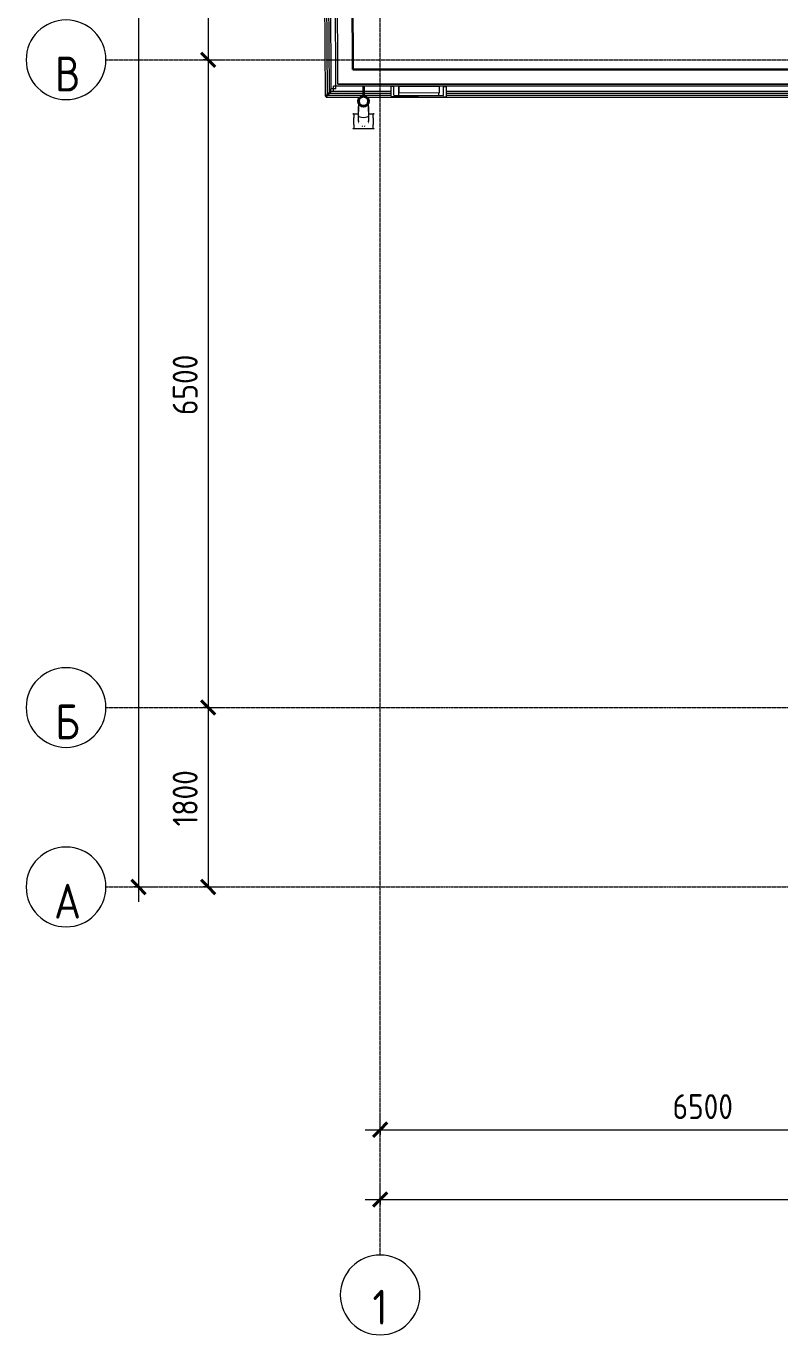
# Model space of a CAD drawing. Header units: millimetres. Extents: x -10051 to 73829, y -4843 to 44223.
# Drawn here: x -10051 to -2490, y -4499 to 8632 of the extents above; entities that cross this region are included whole.
import ezdxf

# ---------------------------------------------------------------- set-up
doc = ezdxf.new("R2010")
doc.units = ezdxf.units.MM
doc.linetypes.add('ADSK_Линия сетки', pattern=[25, 20, -2.5, 0, -2.5])
for name, color, linetype, lineweight in [('Обобщенные модели', 7, 'Continuous', 18), ('Оси', 7, 'Continuous', 9), ('Размеры', 7, 'Continuous', 9), ('Размеры-100', 7, 'Continuous', 9), ('Стены наружные', 7, 'Continuous', 18), ('Стены несущие', 7, 'Continuous', 30), ('Стены отделка', 7, 'Continuous', 30), ('Стены штриховка', 7, 'Continuous', 9)]:
    doc.layers.add(name, color=color, linetype=linetype, lineweight=lineweight)
doc.styles.add('GOST Common', font='GOST_Common.ttf', dxfattribs={"width": 0.9, "height": 350})
doc.styles.add('GOST Common_2', font='GOST_Common.ttf', dxfattribs={"width": 0.9, "height": 250})
doc.dimstyles.new('ADSK_Основной_2_5_мм_Оси', dxfattribs={"dimscale": 304.8, "dimtxt": 251.428749, "dimasz": 0.463911, "dimexe": 0.492126, "dimexo": 0.492126, "dimgap": 0.098425, "dimtad": 1, "dimrnd": 0.01, "dimdsep": 46, "dimtxsty": 'GOST Common_2', "dimblk1": 'OBLIQUE', "dimblk2": 'OBLIQUE', "dimsah": 1, "dimcen": 0.09, "dimdle": 0.492126, "dimazin": 2, "dimtfac": 1, "dimtdec": 4, "dimtix": 1, "dimtmove": 0, "dimatfit": 3, "dimfxl": 1, "dimtvp": 1, "dimtolj": 1, "dimtzin": 0, "dimlwd": 20, "dimlwe": 20, "dimarcsym": 2})

# ---------------------------------------------------------------- blocks, each defined once
blk = doc.blocks.new('Водосток - Тип 1 _карниз больше 490мм_-5153572-План потолков 4-го этажа')
at = {"layer": 'Обобщенные модели'}
for p, q in [((19, 435), (25, 435)), ((225, 435), (231, 435)), ((25, 285), (19, 285)), ((75, 214), (75, 306)), ((75, 264), (75, 306)), ((175, 306), (175, 214)), ((175, 306), (175, 264)), ((231, 285), (225, 285)), ((75, 214), (75, 256)), ((175, 256), (175, 214)), ((120, 10), (120, 109)), ((130, 109), (130, 10))]:
    blk.add_line(p, q, dxfattribs=at)
at = {"layer": 'Обобщенные модели', "flags": 128}
for points in [[(75, 256), (75, 262), (75, 268), (75, 273), (75, 278), (75, 284), (75, 289), (75, 294), (75, 299), (75, 304), (75, 308), (75, 313), (75, 317), (75, 321), (75, 325), (75, 329), (75, 332), (75, 336), (75, 339), (75, 342), (75, 345), (75, 347), (75, 349), (75, 352), (75, 353), (75, 355), (75, 356), (75, 358), (75, 359), (75, 359), (75, 360), (75, 360), (75, 360)], [(75, 264), (75, 258), (75, 252), (75, 247), (75, 242), (75, 236), (75, 231), (75, 226), (75, 221), (75, 216), (75, 212), (75, 207), (75, 203), (75, 199), (75, 195), (75, 191), (75, 188), (75, 184), (75, 181), (75, 178), (75, 175), (75, 173)], [(175, 360), (175, 360), (175, 360), (175, 359), (175, 358), (175, 357), (175, 356), (175, 354), (175, 352), (175, 350), (175, 348), (175, 346), (175, 343), (175, 340), (175, 337), (175, 334), (175, 330), (175, 327), (175, 323), (175, 319), (175, 315), (175, 310), (175, 306), (175, 301), (175, 296), (175, 291), (175, 286), (175, 281), (175, 275), (175, 270), (175, 264), (175, 259), (175, 256)], [(175, 173), (175, 174), (175, 177), (175, 180), (175, 183), (175, 186), (175, 190), (175, 193), (175, 197), (175, 201), (175, 205), (175, 210), (175, 214), (175, 219), (175, 224), (175, 229), (175, 234), (175, 239), (175, 245), (175, 250), (175, 256), (175, 261), (175, 264)]]:
    blk.add_lwpolyline(points, dxfattribs=at)
at = {"layer": 'Обобщенные модели'}
for centre, radius, start, end in [((125, 360), 50, 103.3248, 106.6752), ((125, 360), 50, 73.3248, 76.6752), ((125, 360), 50, 174.5444, 183.3856), ((125, 360), 50, 163.3249, 166.6752), ((125, 360), 50, 13.3248, 16.6751), ((125, 360), 50, 356.7269, 5.4556), ((125, 160), 52, 90, 270), ((125, 160), 52, 270, 90)]:
    blk.add_arc(centre, radius, start, end, dxfattribs=at)
at = {"layer": 'Обобщенные модели', "lineweight": 40}
for start, end in [(90, 270), (270, 90)]:
    blk.add_arc((125, 160), 50, start, end, dxfattribs=at)
at = {"layer": 'Обобщенные модели'}
for start_param, end_param in [(4.712389, 6.283185), (4.712389, 6.283185), (3.141593, 4.712389), (3.141593, 4.712389)]:
    blk.add_ellipse((125, 306), major_axis=(-50, 0), ratio=0.309017, start_param=start_param, end_param=end_param, dxfattribs=at)
for points, knots in [([(19, 285), (21, 285), (25, 286), (29, 289), (31, 292), (32, 295), (32, 297), (32, 299), (32, 302), (32, 304), (32, 306), (32, 309), (32, 311), (31, 314), (31, 317), (31, 320), (30, 323), (30, 326), (29, 329), (29, 332), (29, 336), (28, 340), (28, 346), (27, 355), (27, 365), (28, 374), (28, 380), (29, 384), (29, 388), (29, 391), (30, 394), (30, 397), (31, 400), (31, 403), (31, 406), (32, 409), (32, 411), (32, 414), (32, 416), (32, 418), (32, 421), (32, 423), (32, 425), (31, 428), (29, 431), (25, 434), (21, 435), (19, 435)], [-1, -1, -1, -1, -0.941176, -0.882353, -0.852941, -0.823529, -0.808824, -0.794118, -0.779412, -0.764706, -0.75, -0.735294, -0.720588, -0.705882, -0.691176, -0.676471, -0.661765, -0.647059, -0.632353, -0.617647, -0.602941, -0.588235, -0.558824, -0.529412, -0.470588, -0.441176, -0.411765, -0.397059, -0.382353, -0.367647, -0.352941, -0.338235, -0.323529, -0.308824, -0.294118, -0.279412, -0.264706, -0.25, -0.235294, -0.220588, -0.205882, -0.191176, -0.176471, -0.147059, -0.117647, -0.058824, 0, 0, 0, 0]), ([(19, 435), (22, 435), (29, 435), (39, 435), (48, 435), (56, 435), (61, 435), (65, 435), (68, 435), (71, 435), (74, 435), (78, 435), (81, 435), (84, 435), (86, 435), (88, 435), (90, 435), (93, 435), (96, 435), (100, 435), (102, 435), (105, 435), (107, 435), (110, 435), (116, 435), (121, 435), (125, 435)], [-1, -1, -1, -1, -0.875, -0.75, -0.625, -0.5625, -0.5, -0.46875, -0.4375, -0.40625, -0.375, -0.34375, -0.3125, -0.28125, -0.265625, -0.25, -0.234375, -0.21875, -0.1875, -0.15625, -0.140625, -0.125, -0.109375, -0.09375, -0.0625, 0, 0, 0, 0]), ([(125, 435), (129, 435), (134, 435), (140, 435), (143, 435), (145, 435), (148, 435), (150, 435), (154, 435), (157, 435), (160, 435), (162, 435), (164, 435), (166, 435), (169, 435), (172, 435), (176, 435), (179, 435), (182, 435), (185, 435), (189, 435), (194, 435), (202, 435), (211, 435), (221, 435), (228, 435), (231, 435)], [-1, -1, -1, -1, -0.9375, -0.90625, -0.890625, -0.875, -0.859375, -0.84375, -0.8125, -0.78125, -0.765625, -0.75, -0.734375, -0.71875, -0.6875, -0.65625, -0.625, -0.59375, -0.5625, -0.53125, -0.5, -0.4375, -0.375, -0.25, -0.125, 0, 0, 0, 0]), ([(231, 435), (229, 435), (225, 434), (221, 431), (219, 428), (218, 425), (218, 423), (218, 421), (218, 418), (218, 416), (218, 414), (218, 411), (218, 409), (219, 406), (219, 403), (219, 400), (220, 397), (220, 394), (221, 391), (221, 388), (221, 384), (222, 380), (222, 374), (223, 365), (223, 355), (222, 346), (222, 340), (221, 336), (221, 332), (221, 329), (220, 326), (220, 323), (219, 320), (219, 317), (219, 314), (218, 311), (218, 309), (218, 306), (218, 304), (218, 302), (218, 299), (218, 297), (218, 295), (219, 292), (221, 289), (225, 286), (229, 285), (231, 285)], [-1, -1, -1, -1, -0.941176, -0.882353, -0.852941, -0.823529, -0.808824, -0.794118, -0.779412, -0.764706, -0.75, -0.735294, -0.720588, -0.705882, -0.691176, -0.676471, -0.661765, -0.647059, -0.632353, -0.617647, -0.602941, -0.588235, -0.558824, -0.529412, -0.470588, -0.441176, -0.411765, -0.397059, -0.382353, -0.367647, -0.352941, -0.338235, -0.323529, -0.308824, -0.294118, -0.279412, -0.264706, -0.25, -0.235294, -0.220588, -0.205882, -0.191176, -0.176471, -0.147059, -0.117647, -0.058824, 0, 0, 0, 0]), ([(74, 285), (73, 285), (71, 285), (68, 285), (65, 285), (61, 285), (56, 285), (48, 285), (39, 285), (29, 285), (22, 285), (19, 285)], [-0.625, -0.625, -0.625, -0.625, -0.59375, -0.5625, -0.53125, -0.5, -0.4375, -0.375, -0.25, -0.125, 0, 0, 0, 0]), ([(231, 285), (228, 285), (221, 285), (211, 285), (202, 285), (194, 285), (189, 285), (185, 285), (182, 285), (179, 285), (177, 285), (176, 285)], [-1, -1, -1, -1, -0.875, -0.75, -0.625, -0.5625, -0.5, -0.46875, -0.4375, -0.40625, -0.375, -0.375, -0.375, -0.375])]:
    blk.add_open_spline(points, degree=3, knots=knots, dxfattribs=at)
blk = doc.blocks.new('Ось сетки - Круг_Ø8 мм-8258-План потолков 4-го этажа')
at = {"layer": 'Оси', "lineweight": 20}
for start, end in [(360, 180), (180, 360)]:
    blk.add_arc((0, 0), 4, start, end, dxfattribs=at)
blk = doc.blocks.new('DIMBLOCK3-План потолков 4-го этажа')
at = {"layer": 'Размеры-100', "lineweight": 40, "transparency": 16777216}
for p, q in [((-8225, 12945), (-8295, 13016)), ((-8225, 12945), (-8154, 12874)), ((-8225, 8295), (-8295, 8366)), ((-8225, 8295), (-8154, 8224))]:
    blk.add_line(p, q, dxfattribs=at)
at = {"layer": 'Размеры-100', "lineweight": 20, "transparency": 16777216}
for p, q in [((-8225, 12945), (-8275, 12945)), ((-8225, 12945), (-8225, 8295)), ((-8225, 12945), (-8075, 12945)), ((-8225, 8295), (-8275, 8295)), ((-8225, 8295), (-8075, 8295))]:
    blk.add_line(p, q, dxfattribs=at)
at = {"layer": 'Размеры-100', "color": 0, "lineweight": 20, "transparency": 16777216, "insert": (-8581, 10294), "char_height": 250, "width": 782.41, "attachment_point": 1, "rotation": 90, "line_spacing_factor": 1.022761, "style": 'GOST Common_2'}
blk.add_mtext('4650', dxfattribs=at)
blk = doc.blocks.new('_Oblique')
at = {"color": 0, "linetype": 'ByBlock', "lineweight": -2}
blk.add_line((-0.5, -0.5), (0.5, 0.5), dxfattribs=at)
blk = doc.blocks.new('DIMBLOCK4-План потолков 4-го этажа')
at = {"layer": 'Размеры-100', "lineweight": 40, "transparency": 16777216}
for p, q in [((-8225, 8295), (-8295, 8366)), ((-8225, 8295), (-8154, 8224)), ((-8225, 1795), (-8295, 1866)), ((-8225, 1795), (-8154, 1724))]:
    blk.add_line(p, q, dxfattribs=at)
at = {"layer": 'Размеры-100', "lineweight": 20, "transparency": 16777216}
for p, q in [((-8225, 8295), (-8275, 8295)), ((-8225, 8295), (-8225, 1795)), ((-8225, 8295), (-8075, 8295)), ((-8225, 1795), (-8275, 1795)), ((-8225, 1795), (-8075, 1795))]:
    blk.add_line(p, q, dxfattribs=at)
at = {"layer": 'Размеры-100', "color": 0, "lineweight": 20, "transparency": 16777216, "insert": (-8581, 4730), "char_height": 250, "width": 756.84, "attachment_point": 1, "rotation": 90, "line_spacing_factor": 1.022761, "style": 'GOST Common_2'}
blk.add_mtext('6500', dxfattribs=at)
blk = doc.blocks.new('DIMBLOCK5-План потолков 4-го этажа')
at = {"layer": 'Размеры-100', "lineweight": 40, "transparency": 16777216}
for p, q in [((-8225, 1795), (-8295, 1866)), ((-8225, 1795), (-8154, 1724)), ((-8225, -5), (-8295, 66)), ((-8225, -5), (-8154, -76))]:
    blk.add_line(p, q, dxfattribs=at)
at = {"layer": 'Размеры-100', "lineweight": 20, "transparency": 16777216}
for p, q in [((-8225, 1795), (-8275, 1795)), ((-8225, 1795), (-8225, -5)), ((-8225, 1795), (-8075, 1795)), ((-8225, -5), (-8275, -5)), ((-8225, -5), (-8075, -5))]:
    blk.add_line(p, q, dxfattribs=at)
at = {"layer": 'Размеры-100', "color": 0, "lineweight": 20, "transparency": 16777216, "insert": (-8581, 603), "char_height": 250, "width": 700.59, "attachment_point": 1, "rotation": 90, "line_spacing_factor": 1.022761, "style": 'GOST Common_2'}
blk.add_mtext('1800', dxfattribs=at)
blk = doc.blocks.new('DIMBLOCK6-План потолков 4-го этажа')
at = {"layer": 'Размеры-100', "lineweight": 40, "transparency": 16777216}
for p, q in [((-8925, 43045), (-8995, 43116)), ((-8925, 43045), (-8854, 42974)), ((-8925, -5), (-8995, 66)), ((-8925, -5), (-8854, -76))]:
    blk.add_line(p, q, dxfattribs=at)
at = {"layer": 'Размеры-100', "lineweight": 20, "transparency": 16777216}
for p, q in [((-8925, 43195), (-8925, -155)), ((-8925, 43045), (-8975, 43045)), ((-8925, 43045), (-8775, 43045)), ((-8925, -5), (-8975, -5)), ((-8925, -5), (-8775, -5))]:
    blk.add_line(p, q, dxfattribs=at)
at = {"layer": 'Размеры-100', "color": 0, "lineweight": 20, "transparency": 16777216, "insert": (-9281, 21115), "char_height": 250, "width": 971.62, "attachment_point": 1, "rotation": 90, "line_spacing_factor": 1.022761, "style": 'GOST Common_2'}
blk.add_mtext('43050', dxfattribs=at)
blk = doc.blocks.new('DIMBLOCK7-План потолков 4-го этажа')
at = {"layer": 'Размеры-100', "lineweight": 20, "transparency": 16777216}
for p, q in [((-6500, -2441), (-6500, -2291)), ((0, -2441), (0, -2291)), ((-6650, -2441), (0, -2441)), ((-6500, -2441), (-6500, -2491)), ((0, -2441), (0, -2491))]:
    blk.add_line(p, q, dxfattribs=at)
at = {"layer": 'Размеры-100', "lineweight": 40, "transparency": 16777216}
for p, q in [((-6500, -2441), (-6571, -2511)), ((-6500, -2441), (-6430, -2370)), ((0, -2441), (-71, -2511)), ((0, -2441), (70, -2370))]:
    blk.add_line(p, q, dxfattribs=at)
at = {"layer": 'Размеры-100', "color": 0, "lineweight": 20, "transparency": 16777216, "insert": (-3566, -2084), "char_height": 250, "width": 756.84, "attachment_point": 1, "line_spacing_factor": 1.022761, "style": 'GOST Common_2'}
blk.add_mtext('6500', dxfattribs=at)
blk = doc.blocks.new('DIMBLOCK18-План потолков 4-го этажа')
at = {"layer": 'Размеры-100', "lineweight": 20, "transparency": 16777216}
for p, q in [((-6500, -3141), (-6500, -2991)), ((55350, -3141), (55350, -2991)), ((-6650, -3141), (55500, -3141)), ((-6500, -3141), (-6500, -3191)), ((55350, -3141), (55350, -3191))]:
    blk.add_line(p, q, dxfattribs=at)
at = {"layer": 'Размеры-100', "lineweight": 40, "transparency": 16777216}
for p, q in [((-6500, -3141), (-6571, -3211)), ((-6500, -3141), (-6430, -3070)), ((55350, -3141), (55279, -3211)), ((55350, -3141), (55420, -3070))]:
    blk.add_line(p, q, dxfattribs=at)
at = {"layer": 'Размеры-100', "color": 0, "lineweight": 20, "transparency": 16777216, "insert": (24054, -2784), "char_height": 250, "width": 889.8, "attachment_point": 1, "line_spacing_factor": 1.022761, "style": 'GOST Common_2'}
blk.add_mtext('61850', dxfattribs=at)

msp = doc.modelspace()

# ---------------------------------------------------------------- linework, layer by layer
at = {"layer": 'Оси', "linetype": 'ADSK_Линия сетки'}
for p, q in [((-6500.435, -3698.875), (-6500.435, 44110.064)), ((-9251.096, 8295), (56004.853, 8295)), ((-9251.096, 1795), (42920.584, 1795)), ((-9251.096, -5), (50302.279, -5))]:
    msp.add_line(p, q, dxfattribs=at)
at = {"layer": 'Стены наружные'}
for p, q in [((-7056.879, 20414.03), (-6993.186, 8003.462)), ((-7116.44, 20328.592), (-7052.801, 7928.539)), ((-7096.44, 20328.623), (-7032.904, 7948.539)), ((-7076.44, 20328.654), (-7013.007, 7968.539)), ((-6943.315, 8028.59), (-6968.187, 8028.59)), ((-6968.187, 7978.59), (-6968.187, 8028.59)), ((-6943.187, 8003.718), (-6943.315, 8028.59)), ((-6388.528, 7928.351), (-6387.769, 8028.349)), ((-6362.814, 8028.159), (-6387.769, 8028.349)), ((-6363.478, 7940.668), (-6362.811, 8028.59)), ((-6313.479, 7940.288), (-6312.809, 8028.59)), ((-5863.492, 7936.873), (-5862.796, 8028.59)), ((-5837.785, 8024.174), (-5862.828, 8024.365)), ((-5837.785, 8024.174), (-5838.544, 7924.177)), ((-7032.802, 7928.641), (-7052.801, 7928.539)), ((-7042.802, 7938.59), (-6671.591, 7938.59)), ((-7042.802, 7918.59), (-7042.802, 7938.59)), ((-7042.802, 7918.59), (-6697.949, 7918.59)), ((-7012.904, 7948.641), (-7032.904, 7948.539)), ((-7032.802, 7928.641), (-7032.904, 7948.539)), ((-7022.904, 7958.59), (-6671.519, 7958.59)), ((-7022.904, 7938.59), (-7022.904, 7958.59)), ((-6993.007, 7968.641), (-7013.007, 7968.539)), ((-7012.904, 7948.641), (-7013.006, 7968.539)), ((-7003.007, 7978.59), (-6671.448, 7978.59)), ((-7003.007, 7958.59), (-7003.007, 7978.59)), ((-6943.187, 8003.718), (-6993.186, 8003.462)), ((-6993.007, 7968.641), (-6993.186, 8003.462)), ((-6661.967, 7978.59), (-6388.147, 7978.59)), ((-6661.967, 7958.59), (-6388.299, 7958.59)), ((-6661.967, 7938.59), (-6388.45, 7938.59)), ((-6635.645, 7918.59), (-649.629, 7918.59)), ((-6388.528, 7928.351), (-5838.544, 7924.177)), ((-6363.478, 7940.668), (-5863.492, 7936.873)), ((-5913.329, 7958.624), (-5913.491, 7937.253)), ((-5838.435, 7938.59), (-649.477, 7938.59)), ((-5838.283, 7958.59), (-649.326, 7958.59)), ((-5838.131, 7978.59), (-649.174, 7978.59))]:
    msp.add_line(p, q, dxfattribs=at)
at = {"layer": 'Стены несущие'}
for p in [(-6780.044, 9340.208), (-377.086, 8198.59)]:
    msp.add_line(p, (-6774.185, 8198.59), dxfattribs=at)
at = {"layer": 'Стены отделка', "lineweight": 9}
for p, q in [((-6943.315, 8028.59), (-6950.041, 9339.335)), ((-6923.417, 8048.59), (-6924.187, 8198.59)), ((-6774.185, 8198.59), (-526.687, 8198.59)), ((-6774.185, 8198.59), (-6774.185, 8198.59)), ((-546.279, 8028.59), (-6943.315, 8028.59)), ((-6923.417, 8048.59), (-6923.417, 8048.59)), ((-6923.417, 8048.59), (-546.374, 8048.59)), ((-525.973, 8048.59), (-6923.417, 8048.59)), ((-6308.858, 7961.626), (-6308.326, 8031.624)), ((-6308.326, 8031.624), (-5908.338, 8028.588)), ((-5908.338, 8028.588), (-5908.869, 7958.59)), ((-5908.869, 7958.59), (-6308.858, 7961.626))]:
    msp.add_line(p, q, dxfattribs=at)
at = {"layer": 'Стены штриховка'}
for q in [(-6929.696, 9272.005), (-6924.187, 8198.59)]:
    msp.add_line((-6924.187, 8198.59), q, dxfattribs=at)

# ---------------------------------------------------------------- block references
at = {"layer": 'Обобщенные модели', "rotation": 180}
msp.add_blockref('Водосток - Тип 1 _карниз больше 490мм_-5153572-План потолков 4-го этажа', (-6541.797, 8038.59), dxfattribs=at)
at = {"layer": 'Оси', "lineweight": 20, "xscale": 99.99999999999993, "yscale": 99.99999999999993, "zscale": 99.99999999999993, "rotation": 269.9999999999994}
for p in [(-9651.096, 8295), (-9651.096, 1795), (-9651.096, -5)]:
    msp.add_blockref('Ось сетки - Круг_Ø8 мм-8258-План потолков 4-го этажа', p, dxfattribs=at)
at = {"layer": 'Оси', "lineweight": 20, "xscale": 99.99999999999993, "yscale": 99.99999999999993, "zscale": 99.99999999999993}
msp.add_blockref('Ось сетки - Круг_Ø8 мм-8258-План потолков 4-го этажа', (-6500.435, -4098.875), dxfattribs=at)

# ---------------------------------------------------------------- texts
at = {"layer": 'Оси', "char_height": 350, "attachment_point": 5, "line_spacing_factor": 1.022766, "style": 'GOST Common'}
for s, insert, width in [('\\pt89.999,180.0015,270.0005,359.9995,449.9985,540.001,630,719.999,810.0015,900.0005,989.9995,1079.9985,1170.001,1260,1349.999,1440.0015,1530.0005,1619.9995,1709.9985,1800.001,1890,1979.999,2070.0015,2160.0005,2249.9995,2339.9985,2430.001,2520,2609.999,2700.0015,2790.0005,2879.9995;В', (-9636.169, 8152.149), 261.9), ('\\pt89.999,180.0015,270.0005,359.9995,449.9985,540.001,630,719.999,810.0015,900.0005,989.9995,1079.9985,1170.001,1260,1349.999,1440.0015,1530.0005,1619.9995,1709.9985,1800.001,1890,1979.999,2070.0015,2160.0005,2249.9995,2339.9985,2430.001,2520,2609.999,2700.0015,2790.0005,2879.9995;Б', (-9636.169, 1652.149), 261.9), ('\\pt89.999,180.0015,270.0005,359.9995,449.9985,540.001,630,719.999,810.0015,900.0005,989.9995,1079.9985,1170.001,1260,1349.999,1440.0015,1530.0005,1619.9995,1709.9985,1800.001,1890,1979.999,2070.0015,2160.0005,2249.9995,2339.9985,2430.001,2520,2609.999,2700.0015,2790.0005,2879.9995;А', (-9636.169, -147.851), 291.6), ('\\pt89.999,180.0015,270.0005,359.9995,449.9985,540.001,630,719.999,810.0015,900.0005,989.9995,1079.9985,1170.001,1260,1349.999,1440.0015,1530.0005,1619.9995,1709.9985,1800.001,1890,1979.999,2070.0015,2160.0005,2249.9995,2339.9985,2430.001,2520,2609.999,2700.0015,2790.0005,2879.9995;1', (-6501.265, -4221.779), 161.1)]:
    msp.add_mtext(s, dxfattribs=dict(at, insert=insert, width=width))

# ---------------------------------------------------------------- dimensions: what is measured, and where the dimension line sits
at = {"layer": 'Размеры', "lineweight": 20}
for base, p1, p2, override, picture, middle in [((-8924.678, -5), (-8824.693, 43045), (-8824.693, -5), {"dimpost": '<>', "dimfxl": 43050}, 'DIMBLOCK6-План потолков 4-го этажа', (-9079.678, 21520)), ((-8224.678, 8295), (-8124.693, 12945), (-8124.693, 8295), {"dimpost": '<>', "dimfxl": 4650}, 'DIMBLOCK3-План потолков 4-го этажа', (-8379.678, 10620)), ((-8224.678, 1795), (-8124.693, 8295), (-8124.693, 1795), {"dimpost": '<>', "dimfxl": 6500}, 'DIMBLOCK4-План потолков 4-го этажа', (-8379.678, 5045)), ((-8224.678, -5), (-8124.693, 1795), (-8124.693, -5), {"dimpost": '<>', "dimfxl": 1800}, 'DIMBLOCK5-План потолков 4-го этажа', (-8379.678, 895))]:
    dim = msp.add_linear_dim(base=base, p1=p1, p2=p2, angle=90, dimstyle='ADSK_Основной_2_5_мм_Оси', override=override, dxfattribs=at)
    dim.commit()
    dim.dimension.update_dxf_attribs({"geometry": picture, "text_midpoint": middle})
for base, p1, p2, override, picture, middle in [((-0.435, -2440.552), (-6500.435, -2340.567), (-0.435, -2340.567), {"dimpost": '<>', "dimfxl": 6500}, 'DIMBLOCK7-План потолков 4-го этажа', (-3250.435, -2285.552)), ((55349.565, -3140.552), (-6500.435, -3040.567), (55349.565, -3040.567), {"dimpost": '<>', "dimfxl": 61850}, 'DIMBLOCK18-План потолков 4-го этажа', (24424.565, -2985.552))]:
    dim = msp.add_linear_dim(base=base, p1=p1, p2=p2, dimstyle='ADSK_Основной_2_5_мм_Оси', override=override, dxfattribs=at)
    dim.commit()
    dim.dimension.update_dxf_attribs({"geometry": picture, "text_midpoint": middle})

doc.saveas('drawing.dxf')
